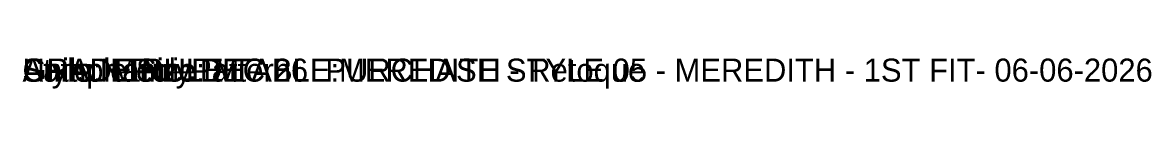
# Model space of a CAD drawing. Extents: x 50 to 2703, y 47 to 2546.
# Drawn here: x 50 to 537.6, y 47 to 60.5 of the extents above; entities that cross this region are included whole.
import ezdxf

# ---------------------------------------------------------------- set-up
doc = ezdxf.new("R2010")
doc.units = 0

msp = doc.modelspace()

# ---------------------------------------------------------------- texts
at = {"layer": '1'}
for s in ['Author: PolyPattern', 'Sample Size: M', 'Style Name: DEC 26  PURCHASE STYLE 05 - MEREDITH - 1ST FIT- 06-06-2026', 'GRADE RULE TABLE:MEREDITH - Retoque', 'Units: Metric']:
    msp.add_text(s, height=10, dxfattribs=at).set_placement((50, 50))

doc.saveas('drawing.dxf')
